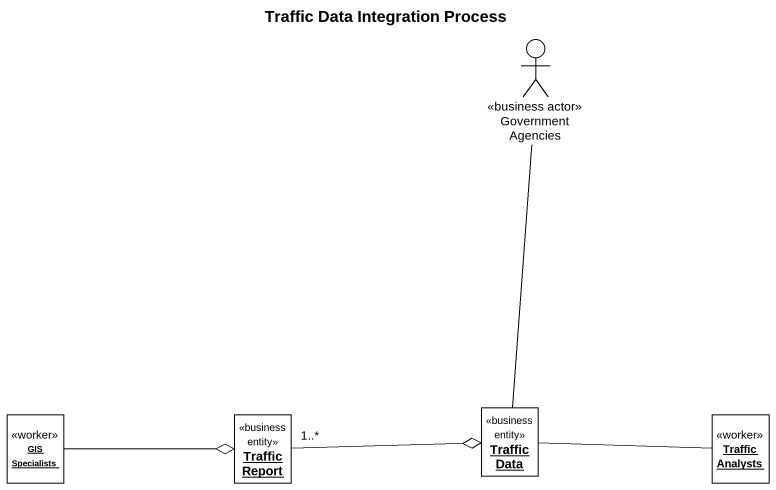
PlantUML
@startuml
title Traffic Data Integration Process
allowmixing
hide circle
hide empty members
actor "Government Agencies" as Government_Agencies <<business actor>>
object "GIS Specialists" as GIS_Specialists <<worker>>
object "Traffic Report" as Traffic_Report <<business entity>>
object "Traffic Data" as Traffic_Data <<business entity>>
object "Traffic Analysts" as Traffic_Analysts <<worker>>
Government_Agencies -- Traffic_Data
GIS_Specialists -right-o Traffic_Report
Traffic_Report "1..*" -right-o Traffic_Data
Traffic_Analysts -left- Traffic_Data
@enduml
